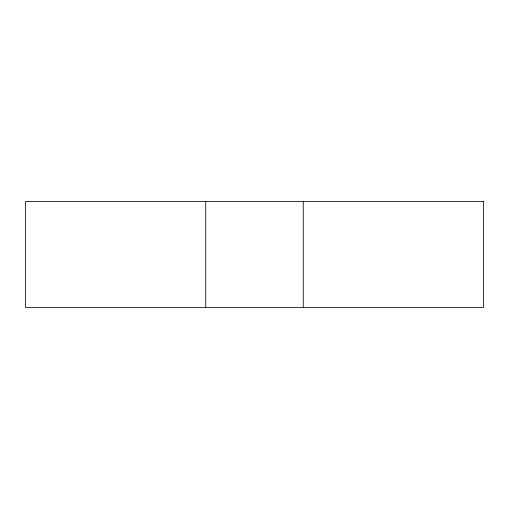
<?xml version="1.0" encoding="UTF-8"?>
<svg xmlns="http://www.w3.org/2000/svg" width="509" height="509" viewBox="0 0 509 509"><rect width="100%" height="100%" fill="white"/><g stroke="black" fill="none" stroke-linecap="round" stroke-linejoin="round"><path stroke-width="0.76" d="M303.249 201.558L303.249 307.442M205.751 201.558L205.751 307.442M483.55 201.558L25.45 201.558L25.45 307.442L483.55 307.442L483.55 201.558"/></g></svg>
